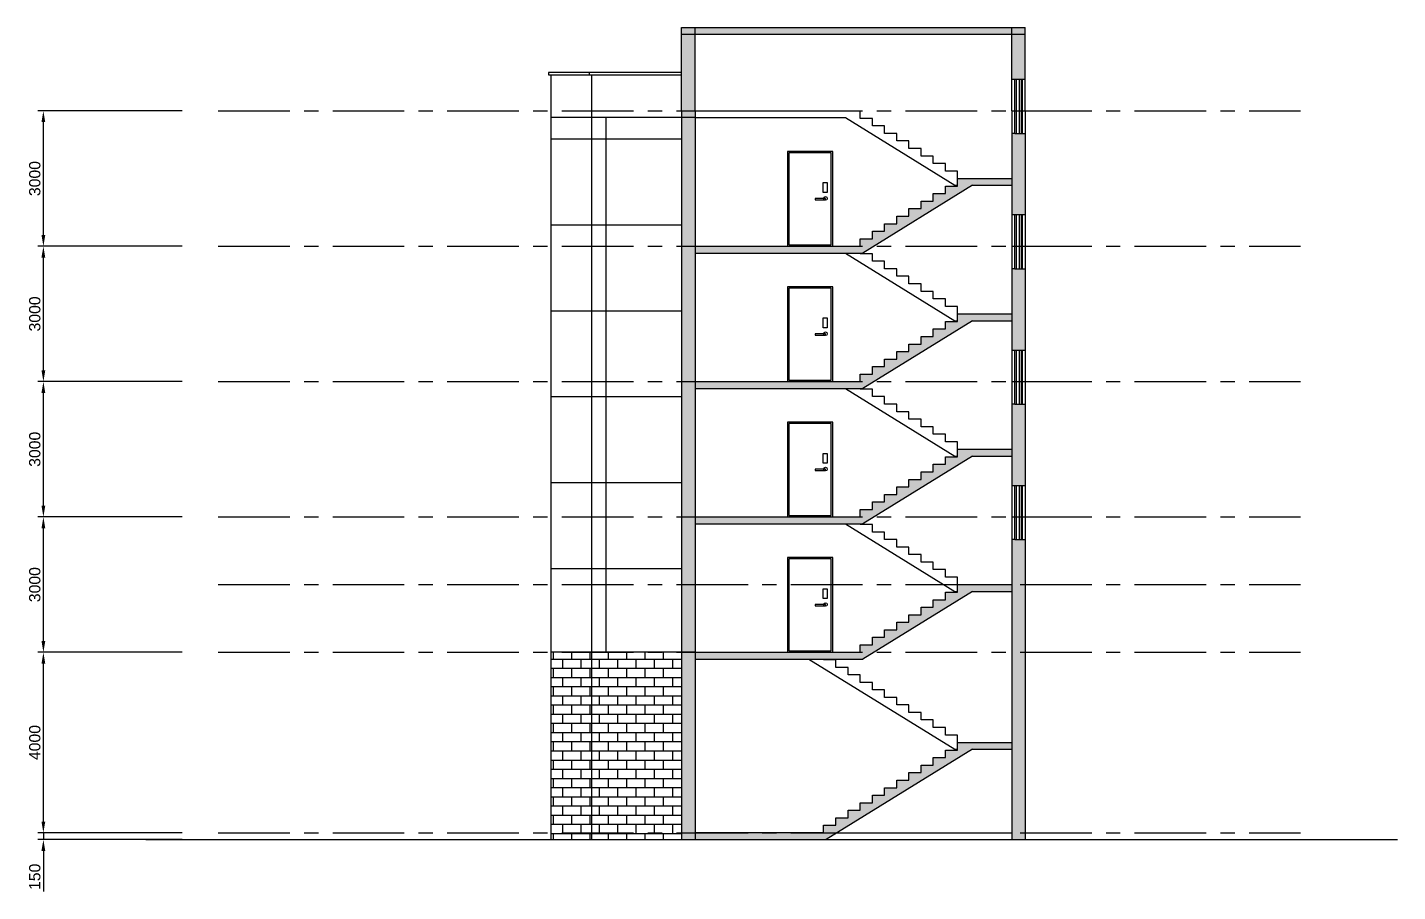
# Model space of a CAD drawing. Header units: millimetres. Extents: x 140860 to 617150, y 61650 to 208518.
# Drawn here: x 586771 to 617150, y 63327 to 82480 of the extents above; entities that cross this region are included whole.
import ezdxf

# ---------------------------------------------------------------- set-up
doc = ezdxf.new("R2010")
doc.units = ezdxf.units.MM
doc.linetypes.add('CENTER', pattern=[50.8, 31.75, -6.35, 6.35, -6.35])
for name, color, linetype in [('CEN', 1, 'CENTER'), ('DIM', 3, 'Continuous'), ('HAT', 9, 'Continuous'), ('WAL', 2, 'Continuous'), ('WIN', 4, 'Continuous')]:
    doc.layers.add(name, color=color, linetype=linetype)
doc.styles.get("Standard").update_dxf_attribs({"font": 'arial.ttf'})
doc.dimstyles.new('치수100', dxfattribs={"dimscale": 100, "dimtxt": 2.5, "dimasz": 2.5, "dimexe": 1.25, "dimexo": 8, "dimtad": 1, "dimtxsty": 'Standard', "dimcen": 2.5, "dimadec": 0, "dimazin": 0, "dimtfac": 1, "dimtmove": 0, "dimatfit": 1, "dimfxl": 1, "dimarcsym": 0})

# ---------------------------------------------------------------- blocks, each defined once
blk = doc.blocks.new('*D199')
at = {"layer": 'Defpoints', "color": 0, "transparency": 16777216}
for p in [(587125, 68630), (591000, 68630), (591000, 64630)]:
    blk.add_point(p, dxfattribs=at)
at = {"layer": 'DIM', "color": 0, "lineweight": -2, "transparency": 16777216}
for p, q in [((590200, 68630), (587000, 68630)), ((587125, 64880), (587125, 68380)), ((590200, 64630), (587000, 64630))]:
    blk.add_line(p, q, dxfattribs=at)
at = {"layer": 'DIM', "color": 0, "transparency": 16777216}
for points in [[(587083, 68380), (587167, 68380), (587125, 68630)], [(587083, 64880), (587167, 64880), (587125, 64630)]]:
    blk.add_solid(points, dxfattribs=at)
at = {"layer": 'DIM', "color": 0, "transparency": 16777216, "insert": (586935, 66630), "char_height": 250, "attachment_point": 5, "rotation": 90}
blk.add_mtext('4000', dxfattribs=at)
blk = doc.blocks.new('*D200')
at = {"layer": 'Defpoints', "color": 0, "transparency": 16777216}
for p in [(587125, 71630), (591000, 71630), (591000, 68630)]:
    blk.add_point(p, dxfattribs=at)
at = {"layer": 'DIM', "color": 0, "lineweight": -2, "transparency": 16777216}
for p, q in [((590200, 71630), (587000, 71630)), ((587125, 68880), (587125, 71380)), ((590200, 68630), (587000, 68630))]:
    blk.add_line(p, q, dxfattribs=at)
at = {"layer": 'DIM', "color": 0, "transparency": 16777216}
for points in [[(587083, 71380), (587167, 71380), (587125, 71630)], [(587083, 68880), (587167, 68880), (587125, 68630)]]:
    blk.add_solid(points, dxfattribs=at)
at = {"layer": 'DIM', "color": 0, "transparency": 16777216, "insert": (586935, 70130), "char_height": 250, "attachment_point": 5, "rotation": 90}
blk.add_mtext('3000', dxfattribs=at)
blk = doc.blocks.new('*D201')
at = {"layer": 'Defpoints', "color": 0, "transparency": 16777216}
for p in [(587125, 74630), (591000, 74630), (591000, 71630)]:
    blk.add_point(p, dxfattribs=at)
at = {"layer": 'DIM', "color": 0, "lineweight": -2, "transparency": 16777216}
for p, q in [((590200, 74630), (587000, 74630)), ((587125, 71880), (587125, 74380)), ((590200, 71630), (587000, 71630))]:
    blk.add_line(p, q, dxfattribs=at)
at = {"layer": 'DIM', "color": 0, "transparency": 16777216}
for points in [[(587083, 74380), (587167, 74380), (587125, 74630)], [(587083, 71880), (587167, 71880), (587125, 71630)]]:
    blk.add_solid(points, dxfattribs=at)
at = {"layer": 'DIM', "color": 0, "transparency": 16777216, "insert": (586935, 73130), "char_height": 250, "attachment_point": 5, "rotation": 90}
blk.add_mtext('3000', dxfattribs=at)
blk = doc.blocks.new('*D202')
at = {"layer": 'Defpoints', "color": 0, "transparency": 16777216}
for p in [(587125, 77630), (591000, 77630), (591000, 74630)]:
    blk.add_point(p, dxfattribs=at)
at = {"layer": 'DIM', "color": 0, "lineweight": -2, "transparency": 16777216}
for p, q in [((590200, 77630), (587000, 77630)), ((587125, 74880), (587125, 77380)), ((590200, 74630), (587000, 74630))]:
    blk.add_line(p, q, dxfattribs=at)
at = {"layer": 'DIM', "color": 0, "transparency": 16777216}
for points in [[(587083, 77380), (587167, 77380), (587125, 77630)], [(587083, 74880), (587167, 74880), (587125, 74630)]]:
    blk.add_solid(points, dxfattribs=at)
at = {"layer": 'DIM', "color": 0, "transparency": 16777216, "insert": (586935, 76130), "char_height": 250, "attachment_point": 5, "rotation": 90}
blk.add_mtext('3000', dxfattribs=at)
blk = doc.blocks.new('*D203')
at = {"layer": 'Defpoints', "color": 0, "transparency": 16777216}
for p in [(587125, 80630), (591000, 80630), (591000, 77630)]:
    blk.add_point(p, dxfattribs=at)
at = {"layer": 'DIM', "color": 0, "lineweight": -2, "transparency": 16777216}
for p, q in [((590200, 80630), (587000, 80630)), ((587125, 77880), (587125, 80380)), ((590200, 77630), (587000, 77630))]:
    blk.add_line(p, q, dxfattribs=at)
at = {"layer": 'DIM', "color": 0, "transparency": 16777216}
for points in [[(587083, 80380), (587167, 80380), (587125, 80630)], [(587083, 77880), (587167, 77880), (587125, 77630)]]:
    blk.add_solid(points, dxfattribs=at)
at = {"layer": 'DIM', "color": 0, "transparency": 16777216, "insert": (586935, 79130), "char_height": 250, "attachment_point": 5, "rotation": 90}
blk.add_mtext('3000', dxfattribs=at)
blk = doc.blocks.new('*D198')
at = {"layer": 'Defpoints', "color": 0, "transparency": 16777216}
for p in [(587125, 64480), (591000, 64630), (591000, 64480)]:
    blk.add_point(p, dxfattribs=at)
at = {"layer": 'DIM', "color": 0, "lineweight": -2, "transparency": 16777216}
for p, q in [((587125, 64880), (587125, 65130)), ((590200, 64630), (587000, 64630)), ((590200, 64480), (587000, 64480)), ((587125, 64630), (587125, 64480)), ((587125, 64230), (587125, 63327))]:
    blk.add_line(p, q, dxfattribs=at)
at = {"layer": 'DIM', "color": 0, "transparency": 16777216}
for points in [[(587083, 64880), (587167, 64880), (587125, 64630)], [(587083, 64230), (587167, 64230), (587125, 64480)]]:
    blk.add_solid(points, dxfattribs=at)
at = {"layer": 'DIM', "color": 0, "transparency": 16777216, "insert": (586935, 63654), "char_height": 250, "attachment_point": 5, "rotation": 90}
blk.add_mtext('150', dxfattribs=at)

msp = doc.modelspace()

# ---------------------------------------------------------------- hatches: boundary and pattern name
at = {"layer": 'HAT'}
h = msp.add_hatch(color=256, dxfattribs=at)
h.dxf.hatch_style = 1
h.paths.add_polyline_path([(601575, 80630), (601575, 82330), (601275, 82330), (601275, 80630), (601275, 64480), (601575, 64480)])
h.paths.add_polyline_path([(608895, 80130), (608660, 80130), (608595, 80130), (608595, 78330), (608895, 78330)])
h.paths.add_polyline_path([(608895, 82330), (608595, 82330), (608595, 81330), (608895, 81330)])
h.paths.add_polyline_path([(608895, 82480), (608595, 82480), (608595, 82330), (608895, 82330)])
h.paths.add_polyline_path([(608595, 82480), (601575, 82480), (601575, 82330), (608595, 82330)])
h.paths.add_polyline_path([(601575, 82480), (601275, 82480), (601275, 82330), (601575, 82330)])
h.paths.add_polyline_path([(608895, 77130), (608660, 77130), (608595, 77130), (608595, 75330), (608895, 75330)])
h.paths.add_polyline_path([(608895, 74130), (608660, 74130), (608595, 74130), (608595, 72330), (608895, 72330)])
h.paths.add_polyline_path([(608895, 71130), (608660, 71130), (608595, 71130), (608595, 64480), (608895, 64480)])
h = msp.add_hatch(dxfattribs=at)
h.set_pattern_fill('ANSI37', color=256, scale=600, angle=45)
h.set_pattern_definition([(90, (108115, 0), (-1905, 0), []), (180, (108115, 0), (-1e-13, -1905), [])])
h.paths.add_polyline_path([(601275, 80480), (599275, 80480), (599275, 68630), (601275, 68630)])
h.paths.add_polyline_path([(599275, 80480), (598375, 80480), (598375, 68630), (599275, 68630)])
h = msp.add_hatch(color=256, dxfattribs=at)
h.dxf.hatch_style = 1
h.paths.add_polyline_path([(604483.136, 64480), (607723.136, 66480), (608595, 66480), (608595, 66630), (607395, 66630), (607395, 66463.333), (607125, 66463.333), (607125, 66296.667), (606855, 66296.667), (606855, 66130), (606585, 66130), (606585, 65963.333), (606315, 65963.333), (606315, 65796.667), (606045, 65796.667), (606045, 65630), (605775, 65630), (605775, 65463.333), (605505, 65463.333), (605505, 65296.667), (605235, 65296.667), (605235, 65130), (604965, 65130), (604965, 64963.333), (604695, 64963.333), (604695, 64796.667), (604425, 64796.667), (604425, 64630), (601575, 64630), (601575, 64480), (603275, 64480)])
h.paths.add_polyline_path([(605293.136, 68480), (607723.136, 69980), (608595, 69980), (608595, 70130), (607395, 70130), (607395, 69963.333), (607125, 69963.333), (607125, 69796.667), (606855, 69796.667), (606855, 69630), (606585, 69630), (606585, 69463.333), (606315, 69463.333), (606315, 69296.667), (606045, 69296.667), (606045, 69130), (605775, 69130), (605775, 68963.333), (605505, 68963.333), (605505, 68796.667), (605235, 68796.667), (605235, 68630), (601575, 68630), (601575, 68480)])
h.paths.add_polyline_path([(605293.136, 71480), (607723.136, 72980), (608595, 72980), (608595, 73130), (607395, 73130), (607395, 72963.333), (607125, 72963.333), (607125, 72796.667), (606855, 72796.667), (606855, 72630), (606585, 72630), (606585, 72463.333), (606315, 72463.333), (606315, 72296.667), (606045, 72296.667), (606045, 72130), (605775, 72130), (605775, 71963.333), (605505, 71963.333), (605505, 71796.667), (605235, 71796.667), (605235, 71630), (601575, 71630), (601575, 71480)])
h.paths.add_polyline_path([(605293.136, 74480), (607723.136, 75980), (608595, 75980), (608595, 76130), (607395, 76130), (607395, 75963.333), (607125, 75963.333), (607125, 75796.667), (606855, 75796.667), (606855, 75630), (606585, 75630), (606585, 75463.333), (606315, 75463.333), (606315, 75296.667), (606045, 75296.667), (606045, 75130), (605775, 75130), (605775, 74963.333), (605505, 74963.333), (605505, 74796.667), (605235, 74796.667), (605235, 74630), (601575, 74630), (601575, 74480)])
h.paths.add_polyline_path([(601575, 77630), (601575, 77480), (605293.136, 77480), (607723.136, 78980), (608595, 78980), (608595, 79130), (607395, 79130), (607395, 78963.333), (607125, 78963.333), (607125, 78796.667), (606855, 78796.667), (606855, 78630), (606585, 78630), (606585, 78463.333), (606315, 78463.333), (606315, 78296.667), (606045, 78296.667), (606045, 78130), (605775, 78130), (605775, 77963.333), (605505, 77963.333), (605505, 77796.667), (605235, 77796.667), (605235, 77630)])
h = msp.add_hatch(dxfattribs=at)
h.set_pattern_fill('AR-B816', color=256)
h.set_pattern_definition([(0, (108115, 0), (0, 203.2), []), (90, (108115, 0), (-203.2, 203.2), [203.2, -203.2])])
h.paths.add_polyline_path([(601275, 68630), (599275, 68630), (599275, 64480), (601275, 64480)])
h.paths.add_polyline_path([(599275, 68630), (598375, 68630), (598375, 64480), (599275, 64480)])

# ---------------------------------------------------------------- linework, layer by layer
msp.add_lwpolyline([(589400, 64480), (603275, 64480), (617150, 64480)])
at = {"layer": 'CEN', "ltscale": 50}
for p, q in [((591000, 80630), (615000, 80630)), ((591000, 77630), (615000, 77630)), ((591000, 74630), (615000, 74630)), ((591000, 71630), (615000, 71630)), ((591000, 70130), (615000, 70130)), ((591000, 68630), (615000, 68630)), ((591000, 64630), (615000, 64630))]:
    msp.add_line(p, q, dxfattribs=at)
at = {"layer": 'WAL'}
for p, q in [((601275, 80630), (601275, 82480)), ((601275, 82480), (608895, 82480)), ((601275, 82330), (608895, 82330)), ((601575, 80630), (601575, 82480)), ((608595, 80630), (608595, 82480)), ((608895, 80630), (608895, 82480)), ((598375, 81480), (598325, 81480)), ((598325, 81480), (598325, 81430)), ((598325, 81430), (598375, 81430)), ((601275, 81480), (598375, 81480)), ((598375, 81430), (598375, 64480)), ((598375, 81430), (601275, 81430)), ((599275, 81480), (599225, 81480)), ((599225, 81480), (599225, 81430)), ((599225, 81430), (599275, 81430)), ((599275, 81430), (599275, 64480)), ((608595, 81330), (608895, 81330)), ((601275, 80630), (601275, 64480)), ((601575, 80630), (601575, 64480)), ((601575, 80630), (605235, 80630)), ((605235, 80463.333), (605235, 80630)), ((608595, 80630), (608595, 64480)), ((608895, 80630), (608895, 64480)), ((601575, 80480), (598375, 80480)), ((601575, 80480), (604906.864, 80480)), ((604906.864, 80480), (607336.864, 78980)), ((608660, 80130), (608595, 80130)), ((608660, 80130), (608895, 80130)), ((607395, 79130), (608595, 79130)), ((607723.136, 78980), (605293.136, 77480)), ((607336.864, 78980), (607395, 78980)), ((607723.136, 78980), (608595, 78980)), ((608595, 78330), (608895, 78330)), ((605235, 77630), (605235, 77796.667)), ((601575, 77630), (605235, 77630)), ((601575, 77480), (605293.136, 77480)), ((604906.864, 77480), (607336.864, 75980)), ((608660, 77130), (608595, 77130)), ((608660, 77130), (608895, 77130)), ((607723.136, 75980), (605293.136, 74480)), ((607336.864, 75980), (607395, 75980)), ((607395, 76130), (608595, 76130)), ((607723.136, 75980), (608595, 75980)), ((608595, 75330), (608895, 75330)), ((605235, 74630), (605235, 74796.667)), ((601575, 74630), (605235, 74630)), ((601575, 74480), (605293.136, 74480)), ((604906.864, 74480), (607336.864, 72980)), ((608660, 74130), (608595, 74130)), ((608660, 74130), (608895, 74130)), ((607723.136, 72980), (605293.136, 71480)), ((607336.864, 72980), (607395, 72980)), ((607395, 73130), (608595, 73130)), ((607723.136, 72980), (608595, 72980)), ((608595, 72330), (608895, 72330)), ((605235, 71630), (605235, 71796.667)), ((601575, 71630), (605235, 71630)), ((601575, 71480), (605293.136, 71480)), ((604906.864, 71480), (607336.864, 69980)), ((608660, 71130), (608595, 71130)), ((608660, 71130), (608895, 71130)), ((607723.136, 69980), (605293.136, 68480)), ((607336.864, 69980), (607395, 69980)), ((607395, 70130), (608595, 70130)), ((607723.136, 69980), (608595, 69980)), ((605235, 68630), (605235, 68796.667)), ((601575, 68630), (598375, 68630)), ((601575, 68630), (605235, 68630)), ((601575, 68480), (605293.136, 68480)), ((604096.864, 68480), (607336.864, 66480)), ((607395, 66630), (608595, 66630)), ((607723.136, 66480), (604483.136, 64480)), ((607336.864, 66480), (607395, 66480)), ((607723.136, 66480), (608595, 66480)), ((605505, 65296.667), (605505, 65463.333)), ((604965, 65130), (605235, 65130)), ((605235, 65130), (605235, 65296.667)), ((605235, 65296.667), (605505, 65296.667)), ((604425, 64630), (604425, 64796.667)), ((604425, 64630), (601575, 64630)), ((604726.136, 64630), (608595, 64630))]:
    msp.add_line(p, q, dxfattribs=at)
for points in [[(605505, 80463.333), (605235, 80463.333)], [(605775, 80296.667), (605505, 80296.667), (605505, 80463.333)], [(606045, 80130), (605775, 80130), (605775, 80296.667)], [(606315, 79963.333), (606045, 79963.333), (606045, 80130)], [(606585, 79796.667), (606315, 79796.667), (606315, 79963.333)], [(606855, 79630), (606585, 79630), (606585, 79796.667)], [(607125, 79463.333), (606855, 79463.333), (606855, 79630)], [(607395, 79296.667), (607125, 79296.667), (607125, 79463.333)], [(607125, 78963.333), (607395, 78963.333), (607395, 79296.667)], [(606585, 78630), (606855, 78630), (606855, 78796.667)], [(606855, 78796.667), (607125, 78796.667), (607125, 78963.333)], [(606045, 78296.667), (606315, 78296.667), (606315, 78463.333)], [(606315, 78463.333), (606585, 78463.333), (606585, 78630)], [(605505, 77963.333), (605775, 77963.333), (605775, 78130)], [(605775, 78130), (606045, 78130), (606045, 78296.667)], [(605235, 77796.667), (605505, 77796.667), (605505, 77963.333)], [(605505, 77463.333), (605235, 77463.333)], [(605775, 77296.667), (605505, 77296.667), (605505, 77463.333)], [(606045, 77130), (605775, 77130), (605775, 77296.667)], [(606315, 76963.333), (606045, 76963.333), (606045, 77130)], [(606585, 76796.667), (606315, 76796.667), (606315, 76963.333)], [(606855, 76630), (606585, 76630), (606585, 76796.667)], [(607125, 76463.333), (606855, 76463.333), (606855, 76630)], [(607395, 76296.667), (607125, 76296.667), (607125, 76463.333)], [(607125, 75963.333), (607395, 75963.333), (607395, 76296.667)], [(606855, 75796.667), (607125, 75796.667), (607125, 75963.333)], [(606585, 75630), (606855, 75630), (606855, 75796.667)], [(606045, 75296.667), (606315, 75296.667), (606315, 75463.333)], [(606315, 75463.333), (606585, 75463.333), (606585, 75630)], [(605505, 74963.333), (605775, 74963.333), (605775, 75130)], [(605775, 75130), (606045, 75130), (606045, 75296.667)], [(605235, 74796.667), (605505, 74796.667), (605505, 74963.333)], [(605505, 74463.333), (605235, 74463.333)], [(605775, 74296.667), (605505, 74296.667), (605505, 74463.333)], [(606045, 74130), (605775, 74130), (605775, 74296.667)], [(606315, 73963.333), (606045, 73963.333), (606045, 74130)], [(606585, 73796.667), (606315, 73796.667), (606315, 73963.333)], [(606855, 73630), (606585, 73630), (606585, 73796.667)], [(607125, 73463.333), (606855, 73463.333), (606855, 73630)], [(607395, 73296.667), (607125, 73296.667), (607125, 73463.333)], [(607125, 72963.333), (607395, 72963.333), (607395, 73296.667)], [(606855, 72796.667), (607125, 72796.667), (607125, 72963.333)], [(606315, 72463.333), (606585, 72463.333), (606585, 72630)], [(606585, 72630), (606855, 72630), (606855, 72796.667)], [(606045, 72296.667), (606315, 72296.667), (606315, 72463.333)], [(605505, 71963.333), (605775, 71963.333), (605775, 72130)], [(605775, 72130), (606045, 72130), (606045, 72296.667)], [(605235, 71796.667), (605505, 71796.667), (605505, 71963.333)], [(605505, 71463.333), (605235, 71463.333)], [(605775, 71296.667), (605505, 71296.667), (605505, 71463.333)], [(606045, 71130), (605775, 71130), (605775, 71296.667)], [(606315, 70963.333), (606045, 70963.333), (606045, 71130)], [(606585, 70796.667), (606315, 70796.667), (606315, 70963.333)], [(606855, 70630), (606585, 70630), (606585, 70796.667)], [(607125, 70463.333), (606855, 70463.333), (606855, 70630)], [(607395, 70296.667), (607125, 70296.667), (607125, 70463.333)], [(607125, 69963.333), (607395, 69963.333), (607395, 70296.667)], [(606855, 69796.667), (607125, 69796.667), (607125, 69963.333)], [(606315, 69463.333), (606585, 69463.333), (606585, 69630)], [(606585, 69630), (606855, 69630), (606855, 69796.667)], [(605775, 69130), (606045, 69130), (606045, 69296.667)], [(606045, 69296.667), (606315, 69296.667), (606315, 69463.333)], [(605235, 68796.667), (605505, 68796.667), (605505, 68963.333)], [(605505, 68963.333), (605775, 68963.333), (605775, 69130)], [(604695, 68463.333), (604425, 68463.333), (604425, 68480)], [(604965, 68296.667), (604695, 68296.667), (604695, 68463.333)], [(605235, 68130), (604965, 68130), (604965, 68296.667)], [(605505, 67963.333), (605235, 67963.333), (605235, 68130)], [(605775, 67796.667), (605505, 67796.667), (605505, 67963.333)], [(606045, 67630), (605775, 67630), (605775, 67796.667)], [(606315, 67463.333), (606045, 67463.333), (606045, 67630)], [(606585, 67296.667), (606315, 67296.667), (606315, 67463.333)], [(606855, 67130), (606585, 67130), (606585, 67296.667)], [(607125, 66963.333), (606855, 66963.333), (606855, 67130)], [(607395, 66796.667), (607125, 66796.667), (607125, 66963.333)], [(607125, 66463.333), (607395, 66463.333), (607395, 66796.667)], [(606585, 66130), (606855, 66130), (606855, 66296.667)], [(606855, 66296.667), (607125, 66296.667), (607125, 66463.333)], [(606045, 65796.667), (606315, 65796.667), (606315, 65963.333)], [(606315, 65963.333), (606585, 65963.333), (606585, 66130)], [(605505, 65463.333), (605775, 65463.333), (605775, 65630)], [(605775, 65630), (606045, 65630), (606045, 65796.667)], [(604695, 64963.333), (604965, 64963.333), (604965, 65130)], [(604425, 64796.667), (604695, 64796.667), (604695, 64963.333)]]:
    msp.add_lwpolyline(points, dxfattribs=at)
at = {"layer": 'WIN'}
for p, q in [((608595, 81330), (608810, 81330)), ((608660, 80130), (608660, 81330)), ((608700, 80130), (608700, 81330)), ((608770, 80130), (608770, 81330)), ((608810, 80130), (608810, 81330)), ((608825, 81330), (608825, 80130)), ((608595, 80630), (608810, 80630)), ((608595, 78330), (608810, 78330)), ((608660, 77130), (608660, 78330)), ((608700, 77130), (608700, 78330)), ((608770, 77130), (608770, 78330)), ((608810, 77130), (608810, 78330)), ((608825, 78330), (608825, 77130)), ((608595, 77630), (608810, 77630)), ((608595, 75330), (608810, 75330)), ((608660, 74130), (608660, 75330)), ((608700, 74130), (608700, 75330)), ((608770, 74130), (608770, 75330)), ((608810, 74130), (608810, 75330)), ((608825, 75330), (608825, 74130)), ((608595, 74630), (608810, 74630)), ((608595, 72330), (608810, 72330)), ((608660, 71130), (608660, 72330)), ((608700, 71130), (608700, 72330)), ((608770, 71130), (608770, 72330)), ((608810, 71130), (608810, 72330)), ((608825, 72330), (608825, 71130)), ((608595, 71630), (608810, 71630))]:
    msp.add_line(p, q, dxfattribs=at)
for points in [[(603625, 79730), (603625, 77630), (604625, 77630), (604625, 79730)], [(603655, 79700), (603655, 77660), (604595, 77660), (604595, 79700)], [(604415, 79040), (604505, 79040), (604505, 78820), (604415, 78820)], [(604465, 78690), (604235, 78690), (604235, 78660), (604465, 78660)], [(603625, 76730), (603625, 74630), (604625, 74630), (604625, 76730)], [(603655, 76700), (603655, 74660), (604595, 74660), (604595, 76700)], [(604415, 76040), (604505, 76040), (604505, 75820), (604415, 75820)], [(604465, 75690), (604235, 75690), (604235, 75660), (604465, 75660)], [(603625, 73730), (603625, 71630), (604625, 71630), (604625, 73730)], [(603655, 73700), (603655, 71660), (604595, 71660), (604595, 73700)], [(604415, 73040), (604505, 73040), (604505, 72820), (604415, 72820)], [(604465, 72690), (604235, 72690), (604235, 72660), (604465, 72660)], [(603625, 70730), (603625, 68630), (604625, 68630), (604625, 70730)], [(603655, 70700), (603655, 68660), (604595, 68660), (604595, 70700)], [(604415, 70040), (604505, 70040), (604505, 69820), (604415, 69820)], [(604465, 69690), (604235, 69690), (604235, 69660), (604465, 69660)]]:
    msp.add_lwpolyline(points, close=True, dxfattribs=at)
for centre in [(604465, 78690), (604465, 75690), (604465, 72690), (604465, 69690)]:
    msp.add_circle(centre, 40, dxfattribs=at)

# ---------------------------------------------------------------- dimensions: what is measured, and where the dimension line sits
at = {"layer": 'DIM'}
for base, p1, p2, picture, middle in [((587125, 80630), (591000, 77630), (591000, 80630), '*D203', (586934.771, 79130)), ((587125, 77630), (591000, 74630), (591000, 77630), '*D202', (586934.771, 76130)), ((587125, 74630), (591000, 71630), (591000, 74630), '*D201', (586934.771, 73130)), ((587125, 71630), (591000, 68630), (591000, 71630), '*D200', (586934.771, 70130))]:
    dim = msp.add_linear_dim(base=base, p1=p1, p2=p2, angle=90, dimstyle='치수100', override={"dimtmove": 1}, dxfattribs=at)
    dim.commit()
    dim.dimension.update_dxf_attribs({"geometry": picture, "text_midpoint": middle})
for base, p2, picture, middle in [((587125, 68630), (591000, 68630), '*D199', (586934.857, 66630)), ((587125, 64480), (591000, 64480), '*D198', (586934.857, 63653.516))]:
    dim = msp.add_linear_dim(base=base, p1=(591000, 64630), p2=p2, angle=90, dimstyle='치수100', dxfattribs=at)
    dim.commit()
    dim.dimension.update_dxf_attribs({"geometry": picture, "text_midpoint": middle})

doc.saveas('drawing.dxf')
